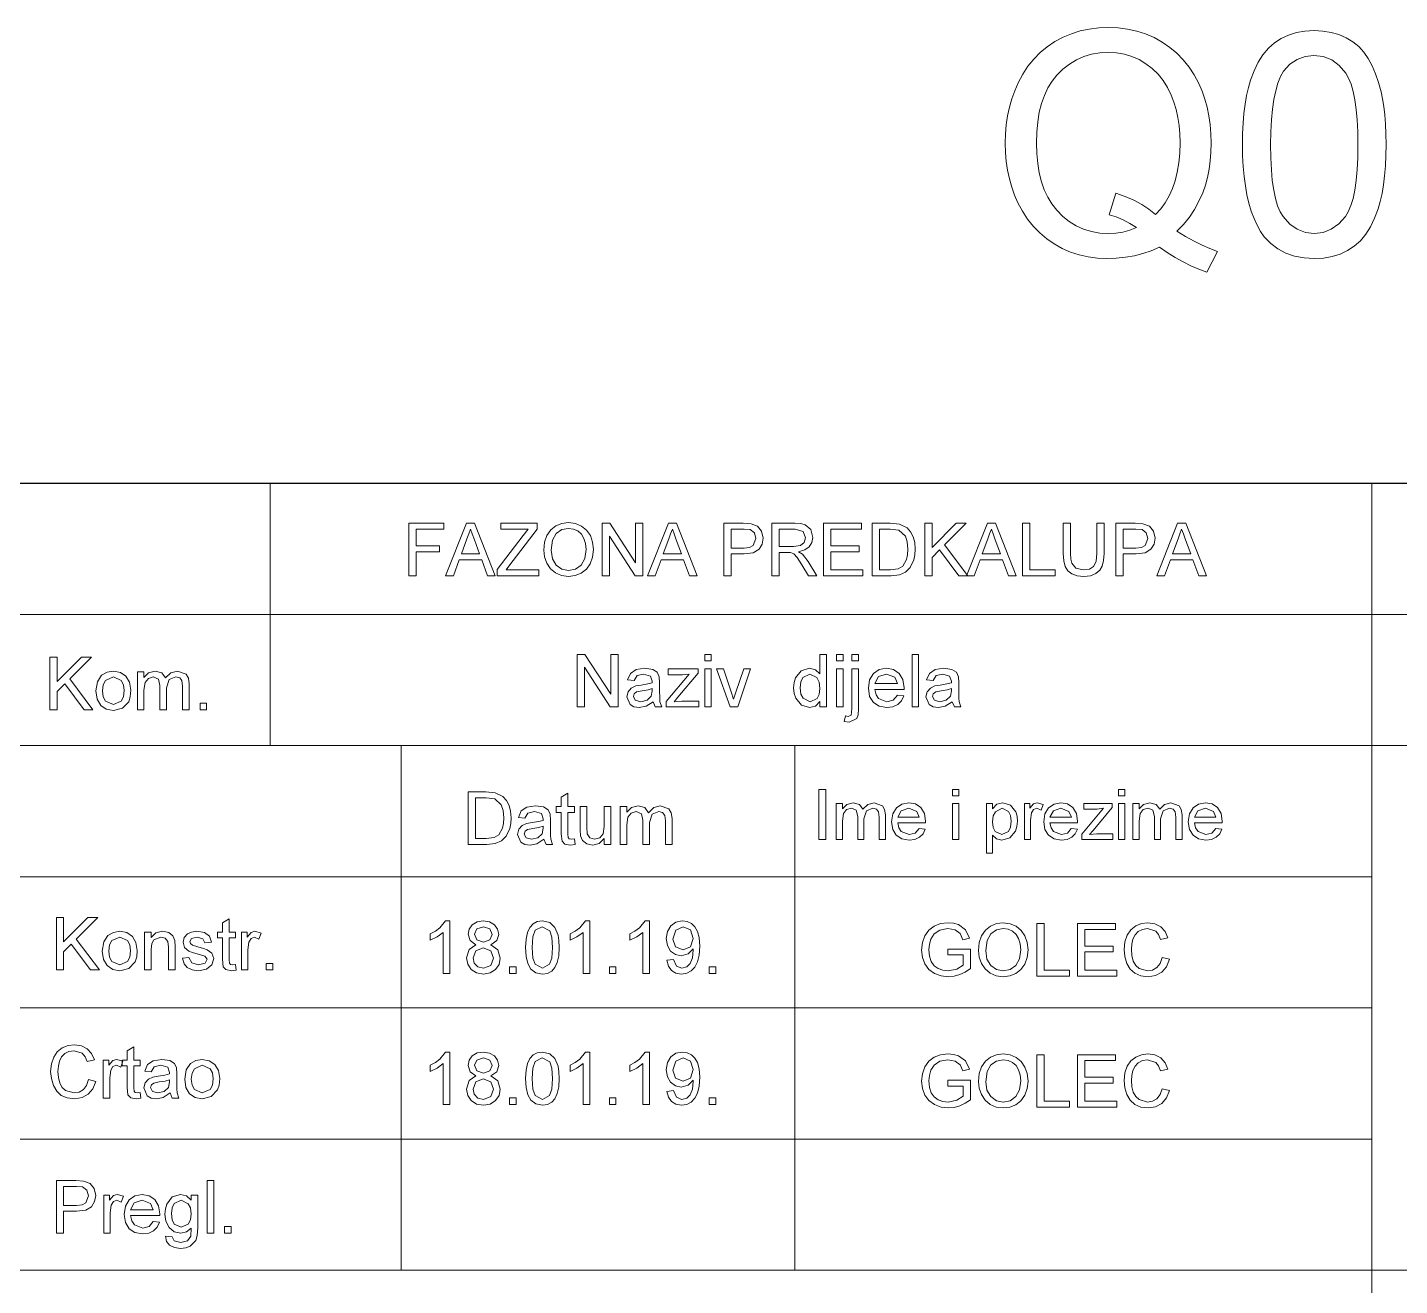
# Model space of a CAD drawing. Extents: x 0 to 297, y 0 to 420.
# Drawn here: x 224.73 to 261.35, y 18.59 to 52.16 of the extents above; entities that cross this region are included whole.
import ezdxf

# ---------------------------------------------------------------- set-up
doc = ezdxf.new("R2010")
doc.units = 0

msp = doc.modelspace()

# ---------------------------------------------------------------- linework, layer by layer
at = {"color": 7, "lineweight": 30}
msp.add_line((142.421, 40), (292, 40), dxfattribs=at)
at = {"color": 7, "lineweight": 13, "ltscale": 0.175}
msp.add_line((231.211, 40), (231.211, 33), dxfattribs=at)
at = {"color": 7, "lineweight": 13}
for p, q in [((260.611, 40), (260.611, 5)), ((142.421, 36.5), (292, 36.5)), ((292, 33), (142.421, 33)), ((142.421, 29.5), (260.611, 29.5)), ((142.421, 26), (260.611, 26)), ((142.421, 22.5), (260.611, 22.5)), ((142.421, 19), (292, 19))]:
    msp.add_line(p, q, dxfattribs=at)
at = {"color": 7, "lineweight": 13, "ltscale": 0.35}
for p, q in [((234.711, 33), (234.711, 19)), ((245.211, 33), (245.211, 19))]:
    msp.add_line(p, q, dxfattribs=at)
at = {"color": 7, "lineweight": 13}
for points in [[(255.414, 46.73), (255.645, 46.589), (255.869, 46.464), (256.085, 46.355), (256.294, 46.262), (256.495, 46.185), (256.207, 45.636), (255.996, 45.713), (255.785, 45.804), (255.575, 45.907), (255.364, 46.025), (255.154, 46.156), (254.944, 46.3), (254.729, 46.208), (254.507, 46.132), (254.277, 46.074), (254.04, 46.032), (253.795, 46.006), (253.543, 45.998), (253.289, 46.009), (253.044, 46.041), (252.806, 46.095), (252.576, 46.171), (252.354, 46.269), (252.14, 46.388), (251.938, 46.527), (251.752, 46.683), (251.582, 46.857), (251.428, 47.049), (251.291, 47.259), (251.169, 47.486), (251.079, 47.691), (251.002, 47.905), (250.94, 48.125), (250.891, 48.352), (250.856, 48.587), (250.835, 48.829), (250.828, 49.079), (250.836, 49.328), (250.857, 49.57), (250.892, 49.806), (250.941, 50.036), (251.005, 50.258), (251.082, 50.475), (251.174, 50.685), (251.297, 50.916), (251.436, 51.129), (251.592, 51.322), (251.764, 51.496), (251.952, 51.651), (252.156, 51.786), (252.373, 51.902), (252.598, 51.997), (252.831, 52.07), (253.073, 52.123), (253.324, 52.154), (253.582, 52.165), (253.844, 52.154), (254.096, 52.121), (254.34, 52.067), (254.575, 51.99), (254.801, 51.892), (255.019, 51.772), (255.223, 51.632), (255.411, 51.475), (255.582, 51.301), (255.736, 51.109), (255.873, 50.9), (255.993, 50.673), (256.082, 50.468), (256.157, 50.255), (256.219, 50.034), (256.267, 49.807), (256.301, 49.571), (256.322, 49.329), (256.328, 49.079), (256.322, 48.837), (256.303, 48.604), (256.272, 48.379), (256.227, 48.162), (256.171, 47.954), (256.101, 47.754), (256.001, 47.525), (255.882, 47.308), (255.745, 47.103), (255.589, 46.91)], [(257.162, 49.037), (257.166, 49.331), (257.179, 49.609), (257.201, 49.871), (257.232, 50.117), (257.271, 50.347), (257.32, 50.561), (257.377, 50.759), (257.471, 51.011), (257.582, 51.237), (257.709, 51.436), (257.853, 51.608), (258.014, 51.753), (258.192, 51.871), (258.387, 51.963), (258.6, 52.029), (258.83, 52.068), (259.078, 52.081), (259.309, 52.069), (259.528, 52.033), (259.734, 51.973), (259.929, 51.889), (260.108, 51.782), (260.266, 51.653), (260.403, 51.503), (260.519, 51.332), (260.62, 51.14), (260.711, 50.928), (260.792, 50.697), (260.863, 50.446), (260.903, 50.262), (260.936, 50.057), (260.962, 49.833), (260.98, 49.588), (260.991, 49.322), (260.995, 49.037), (260.991, 48.745), (260.978, 48.469), (260.956, 48.209), (260.926, 47.964), (260.887, 47.735), (260.839, 47.522), (260.783, 47.324), (260.69, 47.072), (260.579, 46.846), (260.452, 46.647), (260.308, 46.474), (260.147, 46.329), (259.969, 46.21), (259.773, 46.117), (259.56, 46.051), (259.328, 46.011), (259.078, 45.998), (258.805, 46.014), (258.552, 46.062), (258.32, 46.142), (258.107, 46.254), (257.915, 46.398), (257.744, 46.574), (257.643, 46.724), (257.551, 46.889), (257.47, 47.069), (257.397, 47.263), (257.335, 47.472), (257.282, 47.696), (257.239, 47.935), (257.205, 48.189), (257.181, 48.457), (257.167, 48.739)], [(253.782, 47.741), (254.03, 47.657), (254.26, 47.558), (254.472, 47.444), (254.666, 47.315), (254.841, 47.171), (254.979, 47.321), (255.1, 47.486), (255.205, 47.667), (255.293, 47.864), (255.366, 48.076), (255.423, 48.305), (255.463, 48.549), (255.487, 48.809), (255.495, 49.085), (255.489, 49.322), (255.469, 49.549), (255.437, 49.766), (255.392, 49.972), (255.334, 50.169), (255.263, 50.355), (255.162, 50.562), (255.044, 50.75), (254.908, 50.919), (254.756, 51.068), (254.586, 51.198), (254.404, 51.306), (254.213, 51.39), (254.013, 51.45), (253.804, 51.486), (253.586, 51.498), (253.355, 51.486), (253.135, 51.449), (252.926, 51.387), (252.73, 51.3), (252.544, 51.189), (252.371, 51.053), (252.209, 50.892), (252.081, 50.731), (251.969, 50.551), (251.875, 50.353), (251.799, 50.136), (251.739, 49.9), (251.696, 49.646), (251.67, 49.373), (251.662, 49.081), (251.67, 48.798), (251.696, 48.531), (251.738, 48.282), (251.797, 48.049), (251.873, 47.834), (251.966, 47.635), (252.077, 47.454), (252.203, 47.289), (252.364, 47.123), (252.537, 46.983), (252.723, 46.869), (252.92, 46.779), (253.13, 46.716), (253.352, 46.677), (253.586, 46.665), (253.783, 46.675), (253.973, 46.704), (254.158, 46.754), (254.336, 46.824), (254.16, 46.935), (253.979, 47.03), (253.793, 47.107), (253.602, 47.167)], [(257.912, 49.04), (257.917, 48.688), (257.933, 48.368), (257.959, 48.08), (257.996, 47.824), (258.043, 47.6), (258.101, 47.407), (258.169, 47.246), (258.248, 47.117), (258.426, 46.919), (258.624, 46.778), (258.842, 46.693), (259.078, 46.665), (259.315, 46.693), (259.533, 46.778), (259.73, 46.92), (259.909, 47.119), (259.987, 47.248), (260.056, 47.41), (260.114, 47.602), (260.161, 47.826), (260.198, 48.082), (260.224, 48.37), (260.24, 48.689), (260.245, 49.04), (260.24, 49.383), (260.225, 49.696), (260.199, 49.979), (260.164, 50.232), (260.118, 50.455), (260.062, 50.648), (259.995, 50.81), (259.919, 50.943), (259.744, 51.15), (259.544, 51.297), (259.319, 51.385), (259.071, 51.415), (258.835, 51.389), (258.621, 51.311), (258.43, 51.181), (258.261, 50.999), (258.179, 50.852), (258.108, 50.678), (258.048, 50.475), (257.999, 50.244), (257.961, 49.985), (257.934, 49.698), (257.917, 49.383)], [(234.915, 37.534), (234.915, 38.934), (235.848, 38.934), (235.848, 38.778), (235.109, 38.778), (235.109, 38.331), (235.732, 38.331), (235.732, 38.176), (235.109, 38.176), (235.109, 37.534)], [(235.895, 37.534), (236.451, 38.934), (236.665, 38.934), (237.221, 37.534), (237.015, 37.534), (236.858, 37.962), (236.258, 37.962), (236.101, 37.534)], [(237.271, 37.534), (237.271, 37.696), (237.968, 38.609), (238.098, 38.778), (237.368, 38.778), (237.368, 38.934), (238.34, 38.934), (238.34, 38.778), (237.581, 37.786), (237.508, 37.69), (238.379, 37.69), (238.379, 37.534)], [(238.515, 38.215), (238.536, 38.43), (238.597, 38.61), (238.7, 38.758), (238.835, 38.866), (238.994, 38.932), (239.177, 38.953), (239.359, 38.93), (239.522, 38.861), (239.658, 38.751), (239.757, 38.605), (239.817, 38.429), (239.837, 38.232), (239.816, 38.031), (239.753, 37.853), (239.65, 37.706), (239.512, 37.6), (239.35, 37.536), (239.176, 37.515), (238.991, 37.538), (238.827, 37.609), (238.692, 37.721), (238.594, 37.868), (238.535, 38.037)], [(240.071, 37.534), (240.071, 38.934), (240.277, 38.934), (240.965, 37.877), (240.965, 38.934), (241.16, 38.934), (241.16, 37.534), (240.954, 37.534), (240.265, 38.591), (240.265, 37.534)], [(241.285, 37.534), (241.84, 38.934), (242.054, 38.934), (242.61, 37.534), (242.404, 37.534), (242.247, 37.962), (241.647, 37.962), (241.49, 37.534)], [(243.321, 37.534), (243.321, 38.934), (243.84, 38.934), (244.049, 38.921), (244.219, 38.856), (244.329, 38.724), (244.371, 38.536), (244.344, 38.374), (244.261, 38.239), (244.106, 38.148), (243.863, 38.117), (243.516, 38.117), (243.516, 37.534)], [(244.604, 37.534), (244.604, 38.934), (245.216, 38.934), (245.374, 38.925), (245.489, 38.896), (245.638, 38.764), (245.693, 38.554), (245.67, 38.418), (245.601, 38.305), (245.483, 38.222), (245.316, 38.176), (245.423, 38.106), (245.571, 37.918), (245.804, 37.534), (245.58, 37.534), (245.403, 37.827), (245.274, 38.022), (245.184, 38.114), (245.103, 38.15), (245.005, 38.156), (244.799, 38.156), (244.799, 37.534)], [(245.979, 37.534), (245.979, 38.934), (246.99, 38.934), (246.99, 38.778), (246.173, 38.778), (246.173, 38.331), (246.932, 38.331), (246.932, 38.176), (246.173, 38.176), (246.173, 37.69), (247.029, 37.69), (247.029, 37.534)], [(247.282, 37.534), (247.282, 38.934), (247.76, 38.934), (248.007, 38.914), (248.21, 38.814), (248.306, 38.707), (248.374, 38.574), (248.415, 38.418), (248.429, 38.242), (248.42, 38.091), (248.392, 37.959), (248.297, 37.755), (248.171, 37.628), (248.005, 37.558), (247.782, 37.534)], [(248.682, 37.534), (248.682, 38.934), (248.876, 38.934), (248.876, 38.286), (249.524, 38.934), (249.79, 38.934), (249.213, 38.357), (249.829, 37.534), (249.591, 37.534), (249.077, 38.221), (248.876, 38.02), (248.876, 37.534)], [(249.798, 37.534), (250.354, 38.934), (250.568, 38.934), (251.123, 37.534), (250.918, 37.534), (250.761, 37.962), (250.161, 37.962), (250.004, 37.534)], [(251.29, 37.534), (251.29, 38.934), (251.485, 38.934), (251.485, 37.69), (252.165, 37.69), (252.165, 37.534)], [(253.274, 38.934), (253.468, 38.934), (253.468, 38.128), (253.456, 37.939), (253.421, 37.793), (253.355, 37.681), (253.25, 37.592), (253.108, 37.534), (252.927, 37.515), (252.75, 37.531), (252.609, 37.582), (252.503, 37.665), (252.432, 37.778), (252.392, 37.929), (252.379, 38.128), (252.379, 38.934), (252.574, 38.934), (252.574, 38.134), (252.582, 37.977), (252.606, 37.868), (252.718, 37.736), (252.911, 37.69), (253.079, 37.712), (253.19, 37.781), (253.253, 37.915), (253.274, 38.134)], [(253.779, 37.534), (253.779, 38.934), (254.298, 38.934), (254.507, 38.921), (254.677, 38.856), (254.787, 38.724), (254.829, 38.536), (254.802, 38.374), (254.719, 38.239), (254.565, 38.148), (254.321, 38.117), (253.974, 38.117), (253.974, 37.534)], [(254.876, 37.534), (255.432, 38.934), (255.646, 38.934), (256.201, 37.534), (255.996, 37.534), (255.839, 37.962), (255.239, 37.962), (255.082, 37.534)], [(236.315, 38.117), (236.8, 38.117), (236.662, 38.495), (236.604, 38.654), (236.558, 38.778), (236.511, 38.65), (236.463, 38.519)], [(238.71, 38.213), (238.743, 37.987), (238.842, 37.815), (238.992, 37.706), (239.175, 37.67), (239.361, 37.707), (239.511, 37.817), (239.61, 37.994), (239.643, 38.233), (239.629, 38.393), (239.587, 38.531), (239.517, 38.644), (239.422, 38.728), (239.307, 38.78), (239.178, 38.798), (239, 38.764), (238.848, 38.663), (238.744, 38.483)], [(241.704, 38.117), (242.19, 38.117), (242.051, 38.495), (241.993, 38.654), (241.947, 38.778), (241.9, 38.65), (241.852, 38.519)], [(243.516, 38.273), (243.861, 38.273), (244.008, 38.29), (244.105, 38.34), (244.177, 38.53), (244.134, 38.682), (244.023, 38.766), (243.858, 38.778), (243.516, 38.778)], [(244.799, 38.312), (245.18, 38.312), (245.367, 38.338), (245.465, 38.423), (245.499, 38.549), (245.433, 38.714), (245.223, 38.778), (244.799, 38.778)], [(247.476, 37.69), (247.766, 37.69), (247.977, 37.716), (248.099, 37.79), (248.199, 37.97), (248.226, 38.095), (248.234, 38.245), (248.217, 38.442), (248.164, 38.588), (247.994, 38.749), (247.762, 38.778), (247.476, 38.778)], [(250.218, 38.117), (250.703, 38.117), (250.565, 38.495), (250.506, 38.654), (250.461, 38.778), (250.414, 38.65), (250.366, 38.519)], [(253.974, 38.273), (254.319, 38.273), (254.466, 38.29), (254.563, 38.34), (254.635, 38.53), (254.592, 38.682), (254.481, 38.766), (254.316, 38.778), (253.974, 38.778)], [(255.296, 38.117), (255.781, 38.117), (255.643, 38.495), (255.585, 38.654), (255.539, 38.778), (255.492, 38.65), (255.444, 38.519)], [(225.335, 33.958), (225.335, 35.358), (225.53, 35.358), (225.53, 34.71), (226.178, 35.358), (226.444, 35.358), (225.867, 34.782), (226.482, 33.958), (226.245, 33.958), (225.731, 34.645), (225.53, 34.444), (225.53, 33.958)], [(239.407, 34.035), (239.407, 35.435), (239.613, 35.435), (240.302, 34.377), (240.302, 35.435), (240.496, 35.435), (240.496, 34.035), (240.29, 34.035), (239.602, 35.092), (239.602, 34.035)], [(242.81, 35.26), (242.81, 35.435), (242.985, 35.435), (242.985, 35.26)], [(245.882, 34.035), (245.882, 34.181), (245.766, 34.057), (245.607, 34.015), (245.39, 34.081), (245.237, 34.266), (245.196, 34.394), (245.182, 34.539), (245.195, 34.683), (245.232, 34.812), (245.382, 35), (245.606, 35.065), (245.767, 35.023), (245.882, 34.913), (245.882, 35.435), (246.057, 35.435), (246.057, 34.035)], [(246.33, 35.26), (246.33, 35.435), (246.505, 35.435), (246.505, 35.26)], [(246.738, 35.26), (246.738, 35.435), (246.913, 35.435), (246.913, 35.26)], [(248.344, 34.035), (248.344, 35.435), (248.519, 35.435), (248.519, 34.035)], [(226.56, 34.464), (226.599, 34.707), (226.714, 34.877), (226.857, 34.961), (227.027, 34.989), (227.214, 34.955), (227.363, 34.853), (227.461, 34.691), (227.494, 34.478), (227.479, 34.305), (227.436, 34.173), (227.268, 34), (227.027, 33.939), (226.838, 33.973), (226.689, 34.074), (226.592, 34.239)], [(226.735, 34.464), (226.756, 34.302), (226.818, 34.187), (227.027, 34.094), (227.235, 34.187), (227.298, 34.304), (227.319, 34.47), (227.298, 34.627), (227.235, 34.741), (227.027, 34.833), (226.818, 34.742), (226.756, 34.626)], [(227.669, 33.958), (227.669, 34.969), (227.844, 34.969), (227.844, 34.817), (227.967, 34.942), (228.141, 34.989), (228.321, 34.94), (228.419, 34.805), (228.558, 34.943), (228.734, 34.989), (228.968, 34.906), (229.029, 34.8), (229.049, 34.65), (229.049, 33.958), (228.874, 33.958), (228.874, 34.588), (228.857, 34.734), (228.797, 34.806), (228.694, 34.833), (228.517, 34.763), (228.446, 34.539), (228.446, 33.958), (228.271, 33.958), (228.271, 34.608), (228.23, 34.777), (228.093, 34.833), (227.96, 34.796), (227.871, 34.685), (227.844, 34.477), (227.844, 33.958)], [(241.43, 34.171), (241.246, 34.05), (241.063, 34.015), (240.921, 34.035), (240.816, 34.096), (240.73, 34.303), (240.762, 34.438), (240.848, 34.536), (240.967, 34.592), (241.114, 34.618), (241.288, 34.645), (241.409, 34.676), (241.41, 34.718), (241.364, 34.856), (241.177, 34.91), (241.006, 34.871), (240.924, 34.735), (240.749, 34.754), (240.825, 34.928), (240.978, 35.03), (241.21, 35.065), (241.422, 35.034), (241.542, 34.957), (241.596, 34.839), (241.605, 34.685), (241.605, 34.468), (241.608, 34.28), (241.616, 34.17), (241.663, 34.035), (241.488, 34.035)], [(241.78, 34.035), (241.78, 34.181), (242.394, 34.91), (242.217, 34.89), (241.838, 34.89), (241.838, 35.046), (242.635, 35.046), (242.635, 34.93), (242.095, 34.29), (241.995, 34.171), (242.203, 34.19), (242.655, 34.19), (242.655, 34.035)], [(242.81, 34.035), (242.81, 35.046), (242.985, 35.046), (242.985, 34.035)], [(243.488, 34.035), (243.121, 35.046), (243.307, 35.046), (243.514, 34.44), (243.578, 34.236), (243.641, 34.429), (243.85, 35.046), (244.035, 35.046), (243.693, 34.035)], [(245.357, 34.54), (245.377, 34.378), (245.436, 34.263), (245.623, 34.171), (245.807, 34.258), (245.863, 34.369), (245.882, 34.526), (245.863, 34.698), (245.805, 34.817), (245.615, 34.91), (245.431, 34.821), (245.376, 34.706)], [(246.33, 34.035), (246.33, 35.046), (246.505, 35.046), (246.505, 34.035)], [(246.532, 33.645), (246.564, 33.795), (246.64, 33.782), (246.714, 33.816), (246.738, 33.989), (246.738, 35.046), (246.913, 35.046), (246.913, 33.981), (246.901, 33.823), (246.865, 33.721), (246.664, 33.626)], [(247.953, 34.346), (248.125, 34.326), (248.063, 34.195), (247.966, 34.097), (247.834, 34.036), (247.67, 34.015), (247.467, 34.049), (247.31, 34.151), (247.211, 34.314), (247.177, 34.532), (247.211, 34.757), (247.312, 34.925), (247.466, 35.03), (247.66, 35.065), (247.848, 35.031), (247.999, 34.929), (248.097, 34.765), (248.13, 34.546), (248.129, 34.501), (247.352, 34.501), (247.382, 34.36), (247.451, 34.256), (247.673, 34.171), (247.842, 34.213)], [(247.352, 34.657), (247.955, 34.657), (247.886, 34.823), (247.659, 34.91), (247.447, 34.841)], [(249.413, 34.171), (249.23, 34.05), (249.047, 34.015), (248.905, 34.035), (248.8, 34.096), (248.713, 34.303), (248.746, 34.438), (248.832, 34.536), (248.951, 34.592), (249.098, 34.618), (249.272, 34.645), (249.393, 34.676), (249.394, 34.718), (249.347, 34.856), (249.161, 34.91), (248.989, 34.871), (248.908, 34.735), (248.733, 34.754), (248.809, 34.928), (248.962, 35.03), (249.193, 35.065), (249.406, 35.034), (249.526, 34.957), (249.58, 34.839), (249.588, 34.685), (249.588, 34.468), (249.591, 34.28), (249.6, 34.17), (249.647, 34.035), (249.472, 34.035)], [(241.41, 34.521), (241.297, 34.49), (241.139, 34.464), (240.993, 34.433), (240.928, 34.384), (240.905, 34.312), (240.955, 34.211), (241.102, 34.171), (241.273, 34.212), (241.383, 34.319), (241.409, 34.466)], [(249.394, 34.521), (249.281, 34.49), (249.122, 34.464), (248.977, 34.433), (248.911, 34.384), (248.888, 34.312), (248.939, 34.211), (249.086, 34.171), (249.257, 34.212), (249.366, 34.319), (249.393, 34.466)], [(229.341, 33.958), (229.341, 34.133), (229.516, 34.133), (229.516, 33.958)], [(236.493, 30.364), (236.493, 31.764), (236.971, 31.764), (237.218, 31.744), (237.422, 31.644), (237.518, 31.537), (237.586, 31.405), (237.627, 31.249), (237.641, 31.072), (237.631, 30.922), (237.604, 30.789), (237.509, 30.585), (237.383, 30.458), (237.217, 30.388), (236.994, 30.364)], [(236.688, 30.52), (236.978, 30.52), (237.189, 30.546), (237.311, 30.62), (237.41, 30.8), (237.437, 30.926), (237.446, 31.075), (237.429, 31.273), (237.376, 31.419), (237.206, 31.58), (236.973, 31.609), (236.688, 31.609)], [(239.332, 30.511), (239.352, 30.36), (239.222, 30.345), (239.076, 30.374), (239.003, 30.45), (238.982, 30.649), (238.982, 31.22), (238.846, 31.22), (238.846, 31.375), (238.982, 31.375), (238.982, 31.625), (239.157, 31.728), (239.157, 31.375), (239.332, 31.375), (239.332, 31.22), (239.157, 31.22), (239.157, 30.638), (239.166, 30.545), (239.196, 30.513), (239.256, 30.5)], [(245.859, 30.497), (245.859, 31.826), (246.044, 31.826), (246.044, 30.497)], [(249.422, 31.66), (249.422, 31.826), (249.588, 31.826), (249.588, 31.66)], [(253.852, 31.66), (253.852, 31.826), (254.018, 31.826), (254.018, 31.66)], [(238.516, 30.5), (238.332, 30.38), (238.149, 30.345), (238.007, 30.365), (237.902, 30.426), (237.816, 30.633), (237.848, 30.768), (237.934, 30.866), (238.053, 30.922), (238.2, 30.947), (238.374, 30.974), (238.495, 31.006), (238.496, 31.048), (238.45, 31.185), (238.263, 31.239), (238.092, 31.201), (238.01, 31.064), (237.835, 31.084), (237.911, 31.257), (238.064, 31.359), (238.296, 31.395), (238.508, 31.364), (238.628, 31.286), (238.682, 31.168), (238.691, 31.015), (238.691, 30.798), (238.693, 30.61), (238.702, 30.5), (238.749, 30.364), (238.574, 30.364)], [(240.129, 30.364), (240.129, 30.524), (239.995, 30.39), (239.82, 30.345), (239.66, 30.379), (239.549, 30.465), (239.498, 30.592), (239.488, 30.751), (239.488, 31.375), (239.663, 31.375), (239.663, 30.822), (239.673, 30.643), (239.74, 30.539), (239.867, 30.5), (240.008, 30.54), (240.102, 30.646), (240.129, 30.841), (240.129, 31.375), (240.304, 31.375), (240.304, 30.364)], [(240.557, 30.364), (240.557, 31.375), (240.732, 31.375), (240.732, 31.223), (240.855, 31.348), (241.03, 31.395), (241.209, 31.346), (241.308, 31.211), (241.447, 31.349), (241.623, 31.395), (241.856, 31.312), (241.917, 31.206), (241.938, 31.056), (241.938, 30.364), (241.763, 30.364), (241.763, 30.994), (241.746, 31.14), (241.686, 31.212), (241.583, 31.239), (241.406, 31.169), (241.335, 30.945), (241.335, 30.364), (241.16, 30.364), (241.16, 31.014), (241.118, 31.183), (240.982, 31.239), (240.848, 31.202), (240.76, 31.092), (240.732, 30.883), (240.732, 30.364)], [(246.321, 30.497), (246.321, 31.457), (246.487, 31.457), (246.487, 31.312), (246.604, 31.431), (246.769, 31.475), (246.94, 31.429), (247.033, 31.301), (247.165, 31.432), (247.332, 31.475), (247.554, 31.396), (247.612, 31.296), (247.631, 31.154), (247.631, 30.497), (247.465, 30.497), (247.465, 31.095), (247.449, 31.233), (247.392, 31.302), (247.294, 31.328), (247.126, 31.261), (247.059, 31.048), (247.059, 30.497), (246.893, 30.497), (246.893, 31.113), (246.853, 31.274), (246.723, 31.328), (246.597, 31.292), (246.513, 31.187), (246.487, 30.989), (246.487, 30.497)], [(248.534, 30.792), (248.697, 30.774), (248.639, 30.649), (248.546, 30.556), (248.421, 30.498), (248.265, 30.479), (248.072, 30.511), (247.923, 30.607), (247.829, 30.762), (247.797, 30.969), (247.829, 31.182), (247.925, 31.342), (248.071, 31.442), (248.256, 31.475), (248.434, 31.443), (248.577, 31.346), (248.671, 31.191), (248.702, 30.983), (248.701, 30.94), (247.963, 30.94), (247.992, 30.806), (248.057, 30.707), (248.268, 30.626), (248.428, 30.666)], [(247.963, 31.088), (248.536, 31.088), (248.47, 31.246), (248.255, 31.328), (248.054, 31.262)], [(249.422, 30.497), (249.422, 31.457), (249.588, 31.457), (249.588, 30.497)], [(250.326, 30.128), (250.326, 31.457), (250.492, 31.457), (250.492, 31.31), (250.607, 31.434), (250.762, 31.475), (250.973, 31.412), (251.11, 31.235), (251.145, 31.115), (251.157, 30.984), (251.144, 30.845), (251.104, 30.72), (250.952, 30.541), (250.742, 30.479), (250.597, 30.516), (250.492, 30.612), (250.492, 30.128)], [(250.492, 30.969), (250.51, 30.817), (250.564, 30.71), (250.738, 30.626), (250.916, 30.713), (250.972, 30.823), (250.991, 30.981), (250.972, 31.133), (250.918, 31.241), (250.745, 31.328), (250.569, 31.236), (250.511, 31.123)], [(251.341, 30.497), (251.341, 31.457), (251.489, 31.457), (251.489, 31.328), (251.586, 31.447), (251.683, 31.475), (251.84, 31.43), (251.787, 31.281), (251.677, 31.328), (251.589, 31.295), (251.533, 31.204), (251.507, 31.01), (251.507, 30.497)], [(252.594, 30.792), (252.757, 30.774), (252.699, 30.649), (252.607, 30.556), (252.481, 30.498), (252.326, 30.479), (252.133, 30.511), (251.984, 30.607), (251.89, 30.762), (251.858, 30.969), (251.89, 31.182), (251.986, 31.342), (252.132, 31.442), (252.316, 31.475), (252.495, 31.443), (252.638, 31.346), (252.731, 31.191), (252.763, 30.983), (252.762, 30.94), (252.024, 30.94), (252.052, 30.806), (252.118, 30.707), (252.329, 30.626), (252.489, 30.666)], [(252.024, 31.088), (252.596, 31.088), (252.531, 31.246), (252.316, 31.328), (252.114, 31.262)], [(252.873, 30.497), (252.873, 30.636), (253.457, 31.328), (253.288, 31.309), (252.929, 31.309), (252.929, 31.457), (253.685, 31.457), (253.685, 31.347), (253.173, 30.739), (253.077, 30.626), (253.276, 30.645), (253.704, 30.645), (253.704, 30.497)], [(253.852, 30.497), (253.852, 31.457), (254.018, 31.457), (254.018, 30.497)], [(254.239, 30.497), (254.239, 31.457), (254.405, 31.457), (254.405, 31.312), (254.522, 31.431), (254.688, 31.475), (254.858, 31.429), (254.952, 31.301), (255.084, 31.432), (255.251, 31.475), (255.472, 31.396), (255.53, 31.296), (255.55, 31.154), (255.55, 30.497), (255.384, 30.497), (255.384, 31.095), (255.368, 31.233), (255.31, 31.302), (255.213, 31.328), (255.044, 31.261), (254.978, 31.048), (254.978, 30.497), (254.811, 30.497), (254.811, 31.113), (254.772, 31.274), (254.642, 31.328), (254.516, 31.292), (254.431, 31.187), (254.405, 30.989), (254.405, 30.497)], [(256.452, 30.792), (256.615, 30.774), (256.557, 30.649), (256.464, 30.556), (256.339, 30.498), (256.183, 30.479), (255.99, 30.511), (255.842, 30.607), (255.747, 30.762), (255.716, 30.969), (255.748, 31.182), (255.843, 31.342), (255.99, 31.442), (256.174, 31.475), (256.353, 31.443), (256.496, 31.346), (256.589, 31.191), (256.62, 30.983), (256.619, 30.94), (255.882, 30.94), (255.91, 30.806), (255.976, 30.707), (256.187, 30.626), (256.347, 30.666)], [(255.882, 31.088), (256.454, 31.088), (256.388, 31.246), (256.173, 31.328), (255.972, 31.262)], [(238.496, 30.85), (238.383, 30.819), (238.225, 30.793), (238.079, 30.763), (238.014, 30.714), (237.991, 30.642), (238.041, 30.541), (238.188, 30.5), (238.359, 30.542), (238.468, 30.648), (238.495, 30.796)], [(225.505, 27.014), (225.505, 28.414), (225.699, 28.414), (225.699, 27.766), (226.347, 28.414), (226.613, 28.414), (226.036, 27.838), (226.652, 27.014), (226.414, 27.014), (225.9, 27.701), (225.699, 27.5), (225.699, 27.014)], [(230.288, 27.161), (230.307, 27.01), (230.177, 26.995), (230.032, 27.024), (229.959, 27.1), (229.938, 27.299), (229.938, 27.87), (229.802, 27.87), (229.802, 28.025), (229.938, 28.025), (229.938, 28.275), (230.113, 28.378), (230.113, 28.025), (230.288, 28.025), (230.288, 27.87), (230.113, 27.87), (230.113, 27.288), (230.122, 27.195), (230.152, 27.163), (230.212, 27.15)], [(236.008, 26.924), (235.833, 26.924), (235.833, 28.015), (235.667, 27.897), (235.483, 27.809), (235.483, 27.974), (235.62, 28.049), (235.739, 28.138), (235.895, 28.324), (236.008, 28.324)], [(236.704, 27.688), (236.545, 27.798), (236.494, 27.969), (236.522, 28.107), (236.605, 28.222), (236.734, 28.299), (236.9, 28.324), (237.067, 28.298), (237.198, 28.22), (237.282, 28.103), (237.311, 27.964), (237.26, 27.797), (237.105, 27.688), (237.287, 27.552), (237.349, 27.329), (237.319, 27.164), (237.226, 27.027), (237.084, 26.935), (236.902, 26.905), (236.721, 26.936), (236.578, 27.028), (236.486, 27.165), (236.455, 27.334), (236.52, 27.562)], [(238.03, 27.614), (238.042, 27.838), (238.08, 28.016), (238.142, 28.151), (238.229, 28.248), (238.34, 28.305), (238.477, 28.324), (238.676, 28.279), (238.813, 28.15), (238.894, 27.943), (238.917, 27.8), (238.924, 27.614), (238.912, 27.392), (238.875, 27.214), (238.813, 27.079), (238.727, 26.982), (238.615, 26.924), (238.477, 26.905), (238.3, 26.939), (238.166, 27.039), (238.09, 27.185), (238.045, 27.376)], [(239.741, 26.924), (239.566, 26.924), (239.566, 28.015), (239.4, 27.897), (239.216, 27.809), (239.216, 27.974), (239.354, 28.049), (239.473, 28.138), (239.628, 28.324), (239.741, 28.324)], [(241.336, 26.924), (241.161, 26.924), (241.161, 28.015), (240.995, 27.897), (240.811, 27.809), (240.811, 27.974), (240.948, 28.049), (241.067, 28.138), (241.223, 28.324), (241.336, 28.324)], [(241.802, 27.274), (241.977, 27.294), (242.053, 27.116), (242.196, 27.06), (242.331, 27.094), (242.423, 27.184), (242.479, 27.337), (242.503, 27.54), (242.502, 27.574), (242.367, 27.442), (242.181, 27.391), (242.027, 27.423), (241.898, 27.517), (241.812, 27.664), (241.783, 27.85), (241.813, 28.043), (241.905, 28.194), (242.042, 28.292), (242.211, 28.324), (242.338, 28.306), (242.453, 28.251), (242.55, 28.163), (242.62, 28.043), (242.663, 27.878), (242.677, 27.652), (242.663, 27.413), (242.62, 27.228), (242.549, 27.089), (242.451, 26.987), (242.328, 26.926), (242.187, 26.905), (242.041, 26.929), (241.925, 27.002), (241.843, 27.118)], [(249.299, 27.417), (249.299, 27.572), (249.902, 27.572), (249.902, 27.052), (249.762, 26.957), (249.618, 26.889), (249.471, 26.847), (249.319, 26.834), (249.121, 26.856), (248.942, 26.921), (248.793, 27.029), (248.686, 27.175), (248.621, 27.351), (248.599, 27.546), (248.621, 27.743), (248.685, 27.926), (248.79, 28.079), (248.932, 28.187), (249.106, 28.251), (249.304, 28.272), (249.449, 28.26), (249.58, 28.224), (249.773, 28.089), (249.879, 27.863), (249.701, 27.818), (249.623, 27.984), (249.491, 28.081), (249.3, 28.117), (249.082, 28.078), (248.934, 27.976), (248.846, 27.837), (248.807, 27.701), (248.794, 27.554), (248.81, 27.381), (248.857, 27.239), (248.936, 27.128), (249.043, 27.051), (249.169, 27.005), (249.303, 26.989), (249.535, 27.038), (249.708, 27.142), (249.708, 27.417)], [(250.116, 27.535), (250.136, 27.749), (250.198, 27.929), (250.301, 28.077), (250.436, 28.185), (250.595, 28.251), (250.778, 28.272), (250.96, 28.249), (251.123, 28.18), (251.258, 28.07), (251.357, 27.924), (251.418, 27.748), (251.438, 27.551), (251.417, 27.35), (251.353, 27.172), (251.251, 27.026), (251.113, 26.919), (250.951, 26.855), (250.777, 26.834), (250.592, 26.857), (250.428, 26.928), (250.293, 27.041), (250.195, 27.187), (250.136, 27.356)], [(251.671, 26.853), (251.671, 28.253), (251.866, 28.253), (251.866, 27.009), (252.546, 27.009), (252.546, 26.853)], [(252.76, 26.853), (252.76, 28.253), (253.771, 28.253), (253.771, 28.097), (252.955, 28.097), (252.955, 27.65), (253.713, 27.65), (253.713, 27.495), (252.955, 27.495), (252.955, 27.009), (253.81, 27.009), (253.81, 26.853)], [(255.016, 27.344), (255.21, 27.298), (255.131, 27.098), (255.006, 26.953), (254.842, 26.863), (254.646, 26.834), (254.446, 26.857), (254.287, 26.925), (254.166, 27.037), (254.077, 27.19), (254.023, 27.37), (254.005, 27.563), (254.025, 27.767), (254.085, 27.943), (254.182, 28.085), (254.314, 28.188), (254.469, 28.251), (254.64, 28.272), (254.826, 28.246), (254.98, 28.166), (255.096, 28.039), (255.171, 27.868), (254.977, 27.826), (254.922, 27.957), (254.846, 28.047), (254.631, 28.117), (254.493, 28.098), (254.381, 28.04), (254.296, 27.949), (254.24, 27.833), (254.209, 27.701), (254.199, 27.565), (254.212, 27.398), (254.249, 27.253), (254.312, 27.137), (254.402, 27.055), (254.628, 26.989), (254.764, 27.012), (254.877, 27.079), (254.963, 27.19)], [(226.73, 27.52), (226.768, 27.763), (226.883, 27.933), (227.026, 28.017), (227.197, 28.045), (227.384, 28.011), (227.533, 27.909), (227.63, 27.747), (227.663, 27.534), (227.649, 27.361), (227.605, 27.229), (227.437, 27.056), (227.197, 26.995), (227.008, 27.029), (226.859, 27.13), (226.762, 27.295)], [(226.905, 27.52), (226.925, 27.358), (226.988, 27.243), (227.197, 27.15), (227.405, 27.243), (227.467, 27.36), (227.488, 27.526), (227.467, 27.683), (227.404, 27.797), (227.197, 27.889), (226.988, 27.798), (226.925, 27.682)], [(227.857, 27.014), (227.857, 28.025), (228.032, 28.025), (228.032, 27.882), (228.163, 28.004), (228.342, 28.045), (228.503, 28.012), (228.614, 27.926), (228.665, 27.8), (228.674, 27.634), (228.674, 27.014), (228.499, 27.014), (228.499, 27.622), (228.48, 27.777), (228.411, 27.859), (228.294, 27.889), (228.11, 27.821), (228.052, 27.721), (228.032, 27.56), (228.032, 27.014)], [(228.869, 27.325), (229.044, 27.345), (229.122, 27.201), (229.301, 27.15), (229.473, 27.195), (229.53, 27.298), (229.465, 27.382), (229.289, 27.436), (229.139, 27.48), (229.04, 27.519), (228.927, 27.615), (228.888, 27.752), (228.918, 27.878), (229.001, 27.974), (229.108, 28.024), (229.253, 28.045), (229.458, 28.01), (229.588, 27.914), (229.646, 27.753), (229.471, 27.734), (229.41, 27.848), (229.266, 27.889), (229.11, 27.854), (229.063, 27.77), (229.082, 27.716), (229.143, 27.674), (229.284, 27.634), (229.431, 27.589), (229.533, 27.554), (229.659, 27.463), (229.705, 27.316), (229.655, 27.154), (229.511, 27.036), (229.299, 26.995), (229.126, 27.016), (229, 27.078), (228.916, 27.182)], [(230.444, 27.014), (230.444, 28.025), (230.599, 28.025), (230.599, 27.89), (230.701, 28.015), (230.804, 28.045), (230.969, 27.997), (230.913, 27.84), (230.797, 27.889), (230.704, 27.855), (230.645, 27.759), (230.619, 27.555), (230.619, 27.014)], [(236.669, 27.97), (236.729, 27.819), (236.904, 27.76), (237.076, 27.819), (237.136, 27.961), (237.074, 28.109), (236.902, 28.169), (236.73, 28.11)], [(238.205, 27.615), (238.225, 27.331), (238.283, 27.166), (238.477, 27.06), (238.671, 27.167), (238.73, 27.332), (238.749, 27.615), (238.73, 27.893), (238.673, 28.059), (238.475, 28.169), (238.286, 28.072), (238.225, 27.896)], [(242.502, 27.854), (242.429, 28.084), (242.238, 28.169), (242.037, 28.077), (241.958, 27.84), (242.032, 27.628), (242.233, 27.547), (242.427, 27.628)], [(250.31, 27.532), (250.343, 27.306), (250.443, 27.134), (250.593, 27.025), (250.776, 26.989), (250.962, 27.026), (251.112, 27.136), (251.211, 27.313), (251.244, 27.552), (251.23, 27.712), (251.187, 27.85), (251.118, 27.963), (251.022, 28.047), (250.907, 28.099), (250.779, 28.117), (250.6, 28.083), (250.449, 27.982), (250.345, 27.802)], [(236.63, 27.335), (236.658, 27.199), (236.757, 27.097), (236.904, 27.06), (237.103, 27.137), (237.174, 27.33), (237.1, 27.527), (236.898, 27.605), (236.701, 27.528)], [(231.105, 27.014), (231.105, 27.189), (231.28, 27.189), (231.28, 27.014)], [(237.602, 26.924), (237.602, 27.099), (237.777, 27.099), (237.777, 26.924)], [(240.266, 26.924), (240.266, 27.099), (240.441, 27.099), (240.441, 26.924)], [(242.93, 26.924), (242.93, 27.099), (243.105, 27.099), (243.105, 26.924)], [(226.364, 24.088), (226.559, 24.041), (226.479, 23.842), (226.355, 23.696), (226.191, 23.607), (225.994, 23.577), (225.794, 23.6), (225.636, 23.668), (225.514, 23.781), (225.425, 23.934), (225.371, 24.114), (225.353, 24.307), (225.373, 24.51), (225.434, 24.686), (225.531, 24.828), (225.662, 24.932), (225.818, 24.995), (225.988, 25.016), (226.174, 24.989), (226.328, 24.91), (226.445, 24.782), (226.52, 24.612), (226.325, 24.569), (226.27, 24.7), (226.195, 24.791), (225.979, 24.86), (225.842, 24.841), (225.729, 24.783), (225.644, 24.693), (225.588, 24.576), (225.558, 24.444), (225.548, 24.308), (225.56, 24.141), (225.597, 23.997), (225.66, 23.881), (225.75, 23.798), (225.976, 23.732), (226.112, 23.755), (226.226, 23.822), (226.312, 23.933)], [(227.745, 23.743), (227.764, 23.592), (227.634, 23.577), (227.489, 23.606), (227.416, 23.682), (227.395, 23.881), (227.395, 24.452), (227.259, 24.452), (227.259, 24.607), (227.395, 24.607), (227.395, 24.857), (227.57, 24.959), (227.57, 24.607), (227.745, 24.607), (227.745, 24.452), (227.57, 24.452), (227.57, 23.87), (227.579, 23.777), (227.609, 23.744), (227.669, 23.732)], [(226.753, 23.596), (226.753, 24.607), (226.909, 24.607), (226.909, 24.472), (227.011, 24.597), (227.114, 24.627), (227.278, 24.579), (227.222, 24.422), (227.107, 24.471), (227.014, 24.437), (226.955, 24.341), (226.928, 24.137), (226.928, 23.596)], [(228.542, 23.732), (228.358, 23.612), (228.176, 23.577), (228.034, 23.597), (227.929, 23.658), (227.842, 23.865), (227.875, 24), (227.96, 24.098), (228.079, 24.154), (228.226, 24.179), (228.4, 24.206), (228.522, 24.238), (228.523, 24.28), (228.476, 24.417), (228.289, 24.471), (228.118, 24.433), (228.037, 24.296), (227.862, 24.316), (227.937, 24.489), (228.09, 24.591), (228.322, 24.627), (228.534, 24.596), (228.655, 24.518), (228.709, 24.4), (228.717, 24.247), (228.717, 24.03), (228.72, 23.842), (228.729, 23.732), (228.775, 23.596), (228.6, 23.596)], [(228.931, 24.102), (228.969, 24.345), (229.085, 24.515), (229.227, 24.599), (229.398, 24.627), (229.585, 24.593), (229.734, 24.491), (229.832, 24.329), (229.864, 24.116), (229.85, 23.943), (229.807, 23.811), (229.639, 23.638), (229.398, 23.577), (229.209, 23.611), (229.06, 23.712), (228.963, 23.877)], [(236.008, 23.424), (235.833, 23.424), (235.833, 24.515), (235.667, 24.397), (235.483, 24.309), (235.483, 24.474), (235.62, 24.549), (235.739, 24.638), (235.895, 24.824), (236.008, 24.824)], [(236.704, 24.188), (236.545, 24.298), (236.494, 24.469), (236.522, 24.607), (236.605, 24.722), (236.734, 24.799), (236.9, 24.824), (237.067, 24.798), (237.198, 24.72), (237.282, 24.603), (237.311, 24.464), (237.26, 24.297), (237.105, 24.188), (237.287, 24.052), (237.349, 23.829), (237.319, 23.664), (237.226, 23.527), (237.084, 23.435), (236.902, 23.405), (236.721, 23.436), (236.578, 23.528), (236.486, 23.665), (236.455, 23.834), (236.52, 24.062)], [(236.669, 24.47), (236.729, 24.319), (236.904, 24.26), (237.076, 24.319), (237.136, 24.461), (237.074, 24.609), (236.902, 24.669), (236.73, 24.61)], [(238.03, 24.114), (238.042, 24.338), (238.08, 24.516), (238.142, 24.651), (238.229, 24.748), (238.34, 24.805), (238.477, 24.824), (238.676, 24.779), (238.813, 24.65), (238.894, 24.443), (238.917, 24.3), (238.924, 24.114), (238.912, 23.892), (238.875, 23.714), (238.813, 23.579), (238.727, 23.482), (238.615, 23.424), (238.477, 23.405), (238.3, 23.439), (238.166, 23.539), (238.09, 23.685), (238.045, 23.876)], [(238.205, 24.115), (238.225, 23.831), (238.283, 23.666), (238.477, 23.56), (238.671, 23.667), (238.73, 23.832), (238.749, 24.115), (238.73, 24.393), (238.673, 24.559), (238.475, 24.669), (238.286, 24.572), (238.225, 24.396)], [(239.741, 23.424), (239.566, 23.424), (239.566, 24.515), (239.4, 24.397), (239.216, 24.309), (239.216, 24.474), (239.354, 24.549), (239.473, 24.638), (239.628, 24.824), (239.741, 24.824)], [(241.336, 23.424), (241.161, 23.424), (241.161, 24.515), (240.995, 24.397), (240.811, 24.309), (240.811, 24.474), (240.948, 24.549), (241.067, 24.638), (241.223, 24.824), (241.336, 24.824)], [(241.802, 23.774), (241.977, 23.794), (242.053, 23.616), (242.196, 23.56), (242.331, 23.594), (242.423, 23.684), (242.479, 23.837), (242.503, 24.04), (242.502, 24.074), (242.367, 23.942), (242.181, 23.891), (242.027, 23.923), (241.898, 24.017), (241.812, 24.164), (241.783, 24.35), (241.813, 24.543), (241.905, 24.694), (242.042, 24.792), (242.211, 24.824), (242.338, 24.806), (242.453, 24.751), (242.55, 24.663), (242.62, 24.543), (242.663, 24.378), (242.677, 24.152), (242.663, 23.913), (242.62, 23.728), (242.549, 23.589), (242.451, 23.487), (242.328, 23.426), (242.187, 23.405), (242.041, 23.429), (241.925, 23.502), (241.843, 23.618)], [(242.502, 24.354), (242.429, 24.584), (242.238, 24.669), (242.037, 24.577), (241.958, 24.34), (242.032, 24.128), (242.233, 24.047), (242.427, 24.128)], [(249.299, 23.917), (249.299, 24.072), (249.902, 24.072), (249.902, 23.552), (249.762, 23.457), (249.618, 23.389), (249.471, 23.347), (249.319, 23.334), (249.121, 23.356), (248.942, 23.421), (248.793, 23.529), (248.686, 23.675), (248.621, 23.851), (248.599, 24.046), (248.621, 24.243), (248.685, 24.426), (248.79, 24.579), (248.932, 24.687), (249.106, 24.751), (249.304, 24.772), (249.449, 24.76), (249.58, 24.724), (249.773, 24.589), (249.879, 24.363), (249.701, 24.318), (249.623, 24.484), (249.491, 24.581), (249.3, 24.617), (249.082, 24.578), (248.934, 24.476), (248.846, 24.337), (248.807, 24.201), (248.794, 24.054), (248.81, 23.881), (248.857, 23.739), (248.936, 23.628), (249.043, 23.551), (249.169, 23.505), (249.303, 23.489), (249.535, 23.538), (249.708, 23.642), (249.708, 23.917)], [(250.116, 24.035), (250.136, 24.249), (250.198, 24.429), (250.301, 24.577), (250.436, 24.685), (250.595, 24.751), (250.778, 24.772), (250.96, 24.749), (251.123, 24.68), (251.258, 24.57), (251.357, 24.424), (251.418, 24.248), (251.438, 24.051), (251.417, 23.85), (251.353, 23.672), (251.251, 23.526), (251.113, 23.419), (250.951, 23.355), (250.777, 23.334), (250.592, 23.357), (250.428, 23.428), (250.293, 23.541), (250.195, 23.687), (250.136, 23.856)], [(250.31, 24.032), (250.343, 23.806), (250.443, 23.634), (250.593, 23.525), (250.776, 23.489), (250.962, 23.526), (251.112, 23.636), (251.211, 23.813), (251.244, 24.052), (251.23, 24.212), (251.187, 24.35), (251.118, 24.463), (251.022, 24.547), (250.907, 24.599), (250.779, 24.617), (250.6, 24.583), (250.449, 24.482), (250.345, 24.302)], [(251.671, 23.353), (251.671, 24.753), (251.866, 24.753), (251.866, 23.509), (252.546, 23.509), (252.546, 23.353)], [(252.76, 23.353), (252.76, 24.753), (253.771, 24.753), (253.771, 24.597), (252.955, 24.597), (252.955, 24.15), (253.713, 24.15), (253.713, 23.995), (252.955, 23.995), (252.955, 23.509), (253.81, 23.509), (253.81, 23.353)], [(255.016, 23.844), (255.21, 23.798), (255.131, 23.598), (255.006, 23.453), (254.842, 23.363), (254.646, 23.334), (254.446, 23.357), (254.287, 23.425), (254.166, 23.537), (254.077, 23.69), (254.023, 23.87), (254.005, 24.063), (254.025, 24.267), (254.085, 24.443), (254.182, 24.585), (254.314, 24.688), (254.469, 24.751), (254.64, 24.772), (254.826, 24.746), (254.98, 24.666), (255.096, 24.539), (255.171, 24.368), (254.977, 24.326), (254.922, 24.457), (254.846, 24.547), (254.631, 24.617), (254.493, 24.598), (254.381, 24.54), (254.296, 24.449), (254.24, 24.333), (254.209, 24.201), (254.199, 24.065), (254.212, 23.898), (254.249, 23.753), (254.312, 23.637), (254.402, 23.555), (254.628, 23.489), (254.764, 23.512), (254.877, 23.579), (254.963, 23.69)], [(229.106, 24.102), (229.127, 23.94), (229.189, 23.825), (229.398, 23.732), (229.606, 23.825), (229.669, 23.942), (229.689, 24.108), (229.668, 24.265), (229.606, 24.379), (229.398, 24.471), (229.189, 24.379), (229.127, 24.264)], [(228.523, 24.082), (228.409, 24.051), (228.251, 24.025), (228.106, 23.995), (228.04, 23.946), (228.017, 23.874), (228.067, 23.773), (228.215, 23.732), (228.385, 23.774), (228.495, 23.88), (228.522, 24.028)], [(236.63, 23.835), (236.658, 23.699), (236.757, 23.597), (236.904, 23.56), (237.103, 23.637), (237.174, 23.83), (237.1, 24.027), (236.898, 24.105), (236.701, 24.028)], [(237.602, 23.424), (237.602, 23.599), (237.777, 23.599), (237.777, 23.424)], [(240.266, 23.424), (240.266, 23.599), (240.441, 23.599), (240.441, 23.424)], [(242.93, 23.424), (242.93, 23.599), (243.105, 23.599), (243.105, 23.424)], [(225.505, 19.992), (225.505, 21.392), (226.024, 21.392), (226.233, 21.379), (226.403, 21.315), (226.513, 21.182), (226.555, 20.994), (226.527, 20.832), (226.445, 20.697), (226.29, 20.606), (226.047, 20.575), (225.699, 20.575), (225.699, 19.992)], [(229.53, 19.992), (229.53, 21.392), (229.705, 21.392), (229.705, 19.992)], [(225.699, 20.731), (226.045, 20.731), (226.191, 20.748), (226.288, 20.799), (226.36, 20.989), (226.318, 21.141), (226.206, 21.224), (226.041, 21.237), (225.699, 21.237)], [(226.769, 19.992), (226.769, 21.003), (226.924, 21.003), (226.924, 20.868), (227.026, 20.993), (227.129, 21.023), (227.294, 20.975), (227.238, 20.818), (227.122, 20.867), (227.029, 20.833), (226.97, 20.737), (226.944, 20.533), (226.944, 19.992)], [(228.089, 20.303), (228.26, 20.284), (228.199, 20.152), (228.102, 20.054), (227.97, 19.993), (227.805, 19.973), (227.602, 20.007), (227.446, 20.108), (227.346, 20.272), (227.313, 20.489), (227.347, 20.714), (227.447, 20.883), (227.602, 20.988), (227.796, 21.023), (227.984, 20.989), (228.134, 20.887), (228.233, 20.723), (228.266, 20.504), (228.265, 20.459), (227.488, 20.459), (227.518, 20.317), (227.587, 20.213), (227.809, 20.128), (227.978, 20.17)], [(228.421, 19.914), (228.596, 19.895), (228.653, 19.785), (228.824, 19.739), (229.004, 19.785), (229.09, 19.915), (229.102, 20.128), (228.979, 20.026), (228.828, 19.992), (228.648, 20.03), (228.513, 20.142), (228.43, 20.307), (228.402, 20.502), (228.414, 20.64), (228.452, 20.768), (228.597, 20.956), (228.82, 21.023), (228.976, 20.984), (229.102, 20.867), (229.102, 21.003), (229.277, 21.003), (229.277, 20.13), (229.265, 19.929), (229.229, 19.796), (229.077, 19.641), (228.961, 19.598), (228.821, 19.584), (228.657, 19.604), (228.529, 19.666), (228.446, 19.769)], [(227.488, 20.614), (228.091, 20.614), (228.021, 20.781), (227.795, 20.867), (227.583, 20.798)], [(228.577, 20.514), (228.596, 20.349), (228.652, 20.235), (228.839, 20.148), (229.026, 20.235), (229.083, 20.347), (229.102, 20.508), (229.082, 20.664), (229.024, 20.777), (228.836, 20.867), (228.653, 20.778), (228.596, 20.667)], [(229.996, 19.992), (229.996, 20.167), (230.171, 20.167), (230.171, 19.992)]]:
    msp.add_lwpolyline(points, close=True, dxfattribs=at)

doc.saveas('drawing.dxf')
